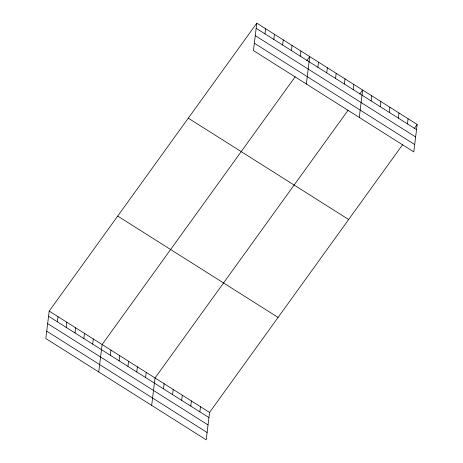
<?xml version="1.0" encoding="UTF-8"?>
<svg xmlns="http://www.w3.org/2000/svg" width="463" height="463" viewBox="0 0 463 463"><rect width="100%" height="100%" fill="white"/><g stroke="black" fill="none" stroke-linecap="round" stroke-linejoin="round"><path stroke-width="0.69" d="M256.797 23.15L253.435 50.565L413.806 151.899L417.175 124.483L256.797 23.15L49.194 311.101L45.825 338.517L206.203 439.85L209.565 412.435L402.642 144.641M57.383 321.814L58.014 316.675M66.203 327.387L66.834 322.248M75.023 332.961L75.654 327.821M83.844 338.534L84.474 333.395M92.664 344.113L93.294 338.968M98.752 371.957L102.115 344.541L295.191 76.748M110.304 355.26L110.935 350.115M119.124 360.833L119.755 355.688M127.944 366.407L128.581 361.262M136.77 371.98L137.401 366.835M145.59 377.553L146.221 372.408M151.673 405.397L155.041 377.982L348.112 110.188M163.497 388.868L164.128 383.723M172.583 394.609L173.214 389.47M181.675 400.35L182.306 395.211M190.762 406.092L191.393 400.952M199.848 411.839L200.479 406.693M264.986 33.863L265.617 28.723M273.807 39.436L274.437 34.297M282.627 45.009L283.258 39.87M291.447 50.583L292.078 45.443M300.273 56.156L300.904 51.017M306.356 84.006L309.724 56.59L306.813 60.624M317.913 67.303L318.544 62.164M326.733 72.876L327.364 67.737M335.553 78.45L336.184 73.31M344.374 84.023L345.004 78.884M353.194 89.596L353.825 84.457M359.282 117.446L362.645 90.03L359.739 94.064M371.1 100.917L371.731 95.772M380.192 106.658L380.823 101.519M389.279 112.399L389.91 107.26M398.365 118.14L398.996 113.001M407.457 123.881L408.088 118.742M414.269 128.517L417.175 124.483M256.166 28.289L416.544 129.628M255.263 35.639L415.641 136.979M254.332 43.215L414.709 144.549M188.291 118.175L348.662 219.508M117.7 216.076L278.078 317.415M49.194 311.101L209.565 412.435M48.563 316.241L208.935 417.58M47.66 323.591L208.032 424.93M46.728 331.167L207.106 432.5"/></g></svg>
